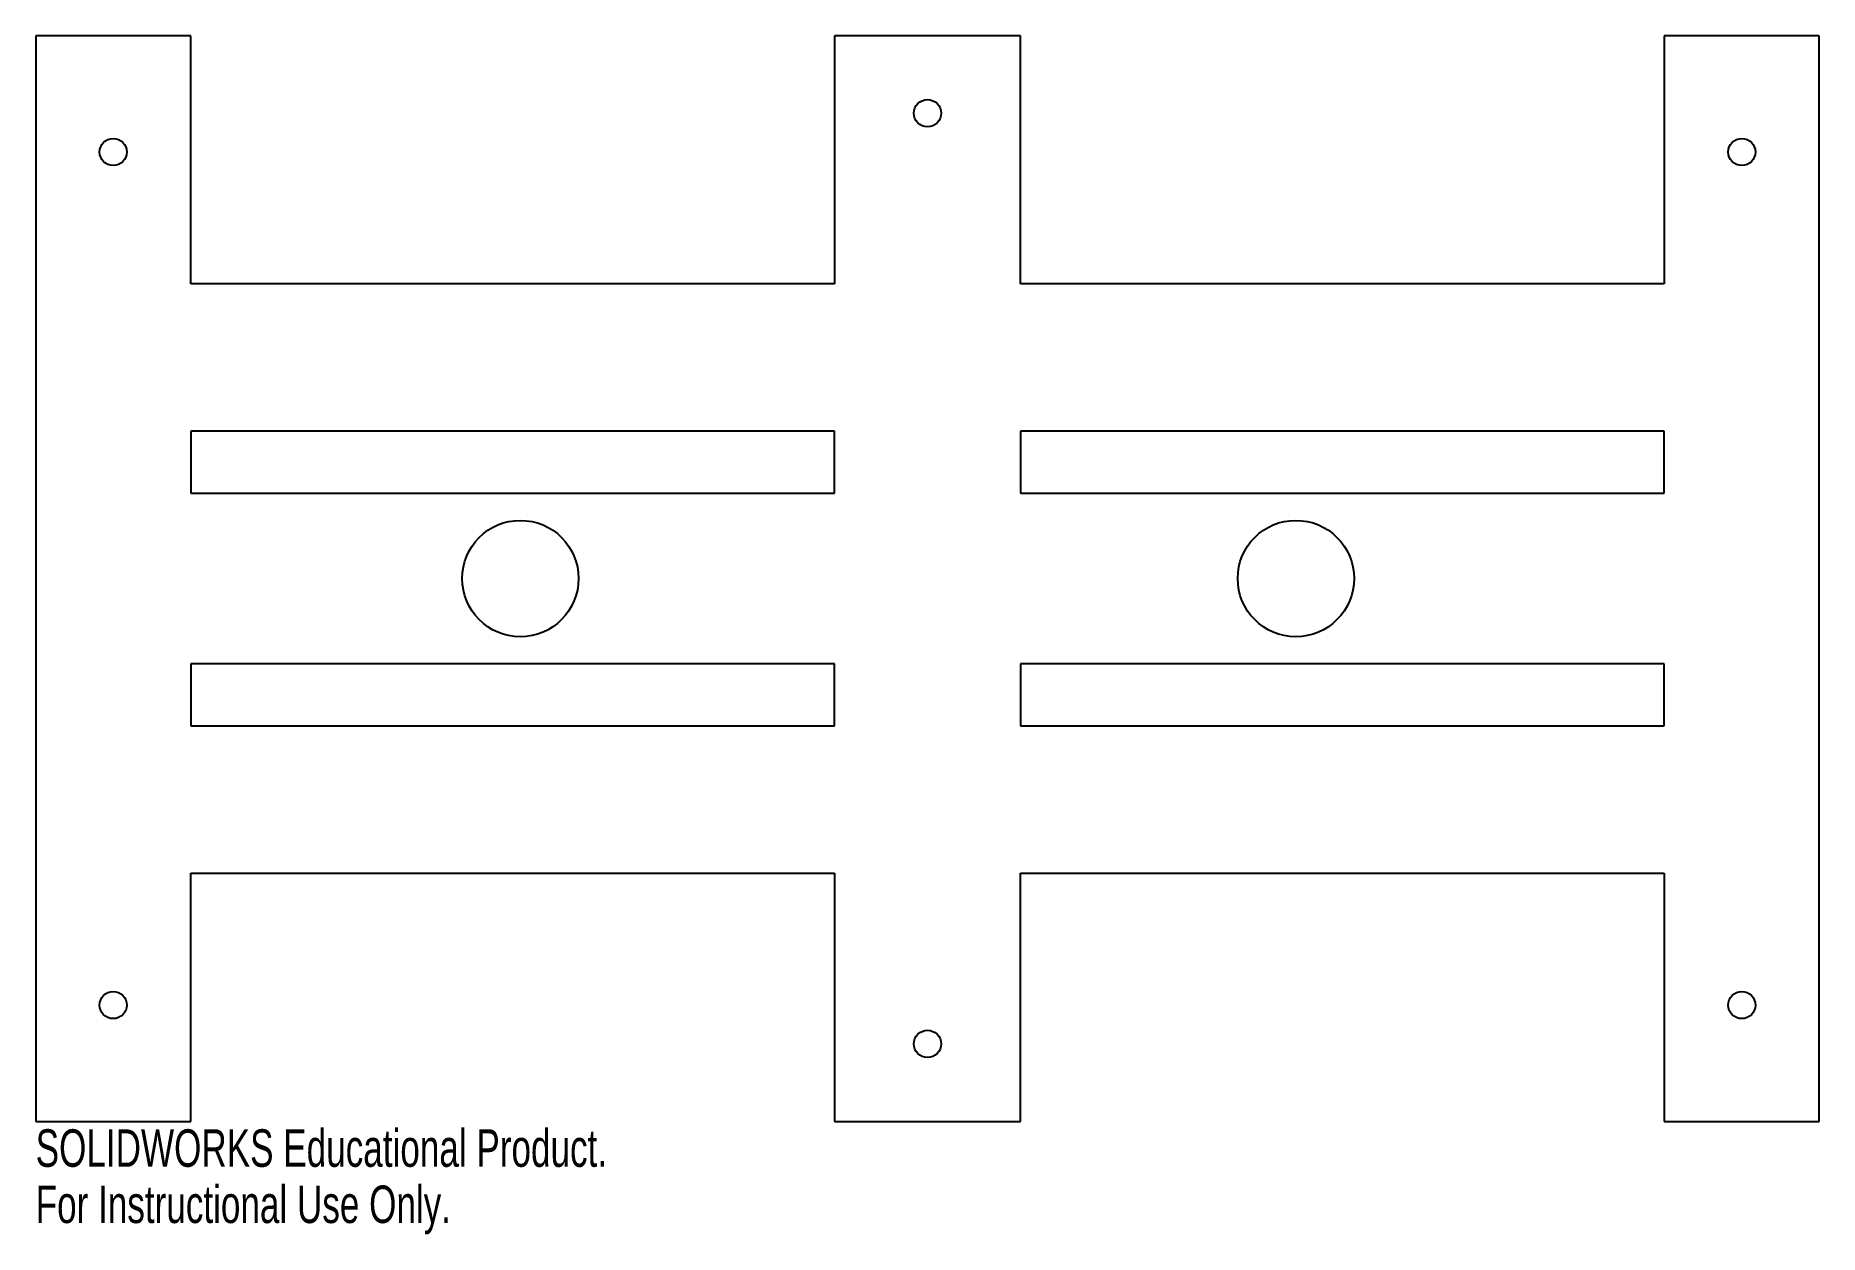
# Model space of a CAD drawing. Header units: millimetres. Extents: x -130 to 100, y -85 to 70.
import ezdxf

# ---------------------------------------------------------------- set-up
doc = ezdxf.new("R2010")
doc.units = ezdxf.units.MM
doc.styles.add('SLDTEXTSTYLE0', font='TXT', dxfattribs={"width": 0.7})

msp = doc.modelspace()

# ---------------------------------------------------------------- linework, layer by layer
at = {"color": 7, "linetype": 'Continuous', "lineweight": 25}
for p, q in [((-110, 70), (-130, 70)), ((-130, 70), (-130, -70)), ((-110, 38), (-110, 70)), ((-27, 70), (-27, 38)), ((-3, 70), (-27, 70)), ((-3, 38), (-3, 70)), ((80, 70), (80, 38)), ((100, 70), (80, 70)), ((100, -70), (100, 70)), ((-27, 38), (-110, 38)), ((80, 38), (-3, 38)), ((-27, 19), (-110, 19)), ((-110, 19), (-110, 11)), ((-27, 11), (-27, 19)), ((80, 19), (-3, 19)), ((-3, 19), (-3, 11)), ((80, 11), (80, 19)), ((-110, 11), (-27, 11)), ((-3, 11), (80, 11)), ((-27, -11), (-110, -11)), ((-110, -11), (-110, -19)), ((-27, -19), (-27, -11)), ((80, -11), (-3, -11)), ((-3, -11), (-3, -19)), ((80, -19), (80, -11)), ((-110, -19), (-27, -19)), ((-3, -19), (80, -19)), ((-110, -38), (-27, -38)), ((-110, -70), (-110, -38)), ((-27, -38), (-27, -70)), ((-3, -38), (80, -38)), ((-3, -70), (-3, -38)), ((80, -38), (80, -70)), ((-130, -70), (-110, -70)), ((-27, -70), (-3, -70)), ((80, -70), (100, -70))]:
    msp.add_line(p, q, dxfattribs=at)
for centre, radius in [((-15, 60), 1.75), ((-120, 55), 1.75), ((90, 55), 1.75), ((-67.5, 0), 7.5), ((32.5, 0), 7.5), ((-120, -55), 1.75), ((90, -55), 1.75), ((-15, -60), 1.75)]:
    msp.add_circle(centre, radius, dxfattribs=at)

# ---------------------------------------------------------------- texts
at = {"color": 7, "linetype": 'Continuous', "char_height": 4.8336, "attachment_point": 1, "style": 'SLDTEXTSTYLE0'}
for s, insert in [('SOLIDWORKS Educational Product.', (-130, -71.02)), ('For Instructional Use Only.', (-130, -78.27))]:
    msp.add_mtext(s, dxfattribs=dict(at, insert=insert))

doc.saveas('drawing.dxf')
